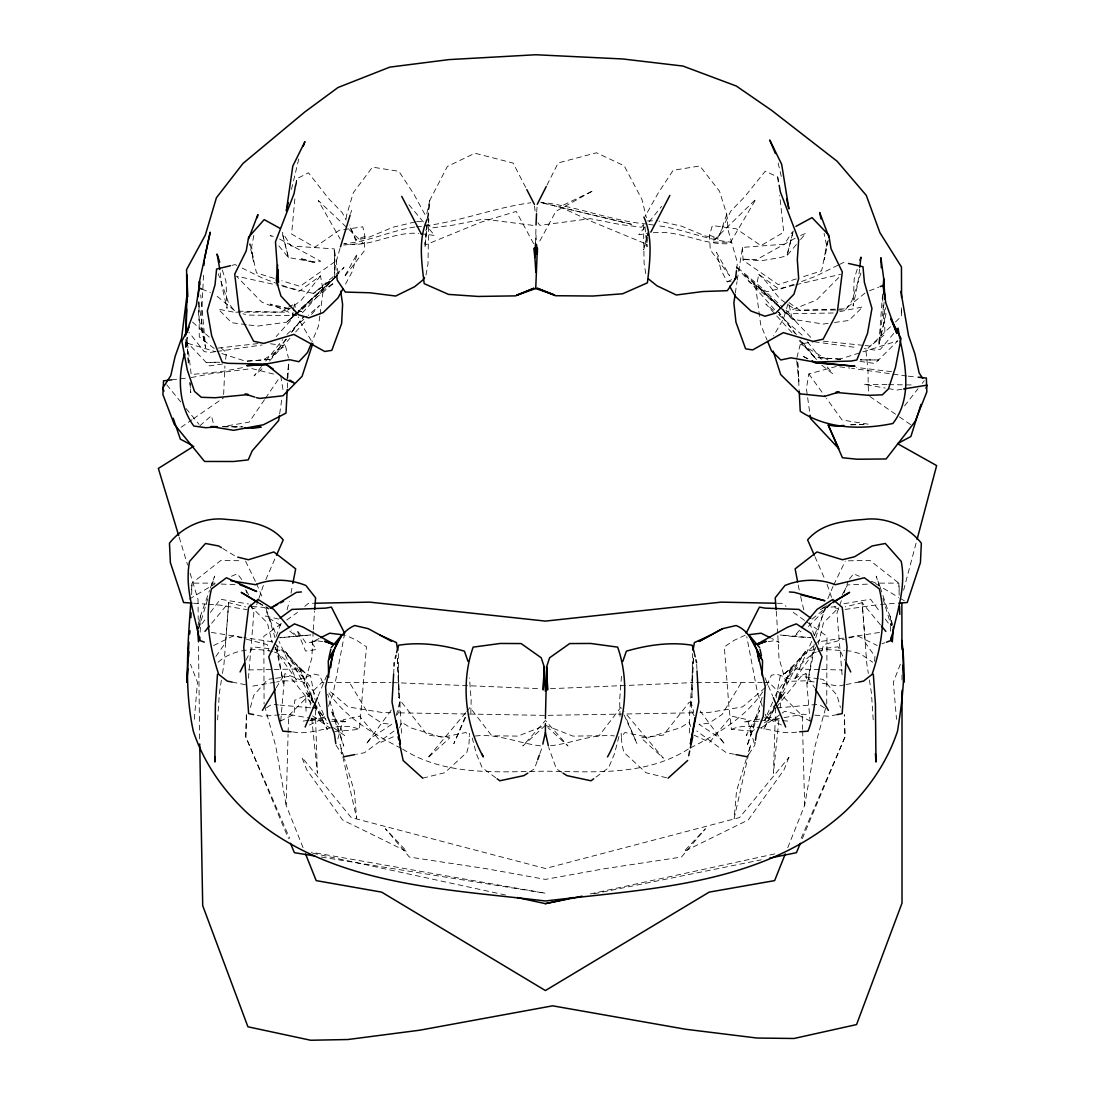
<?xml version="1.0" encoding="UTF-8"?>
<svg xmlns="http://www.w3.org/2000/svg" width="1095" height="1095" viewBox="0 0 1095 1095"><rect width="100%" height="100%" fill="white"/><g stroke="black" fill="none" stroke-linecap="round" stroke-linejoin="round"><path stroke-width="0.75" stroke-dasharray="5 3.75" d="M338.15 273.298L334.262 248.88L334.769 277.254L334.262 248.88L291.01 246.005L282.373 232.345M826.725 704.058L826.999 636.25L806.769 621.946M428.692 221.833L428.706 219.109L425.202 215.003L413.814 194.02L398.908 171.313L372.464 167.152L353.357 192.624L346.444 215.66L345.774 222.189M535.537 242.994L536.016 226.651M643.518 224.981L644.079 263.046L645.858 274.298M689.316 733.048L689.631 714.816L693.573 655.371M223.654 394.501L224.899 365.963M185.931 339.217L185.712 347.58L185.644 339.272M470.836 713.215L471.165 700.17L469.495 678.01M303.041 847.667L286.151 805.318L288.067 734.334M288.122 732.651L288.574 715.747L321.834 682.39L390.942 682.568M198.879 301.7L198.428 316.975L205.627 347.526L200.741 294.911M191.639 594.653L191.995 583.142L220.957 560.339L242.447 560.832M775.575 707.89L773.44 773.207L779.106 717.964M246.526 715.131L245.8 736.949L288.478 838.606M693.436 658.766L691.93 697.761L692.492 653.537M246.348 714.583L245.8 736.949L289.669 838.305M203.519 275.256L201.138 325.475L205.627 347.526L198.346 299.934M313.184 631.404L311.815 658.122L304.656 683.212L301.768 681.323L284.714 680.803L276.652 681.98M313.266 629.734L314.566 611.256M393.639 674.191L394.049 665.993M294.856 198.879L291.585 234.043L314.785 247.237L339.286 230.265L362.801 226.816L364.95 236.438L364.197 251.042L344.145 277.186L357.162 253.753L352.576 271.026L344.46 286M287.328 387.863L287.78 379.445M287.875 377.761L288.669 362.596L287.15 378.446M187.382 337.506L186.013 346.992L187.026 337.246M191.584 589.89L191.995 583.142L215.085 583.115M200.152 632.253L200.549 625.697L205.49 619.086M217.604 719.935L219.383 692.998L221.436 679.954M422.711 778.148L444.734 772.755L466.798 752.498L468.852 744.928L469.687 733.294M882.597 294.131L878.765 345.076L885.869 314.47L885.472 307.681M199.742 625.697L200.494 616.006L209.515 590.492M334.783 731.474L359.42 729.379L366.469 646.844L356.696 640.356L345.678 635.182M536.659 212.17L537.262 204.3M248.428 678.284L253.848 613.132L249.496 600.662M194.294 719.292L197.483 682.267L190.462 664.213M280.731 720.962L284.864 673.617L299.373 679.461L314.087 674.109L319.494 675.273L323.956 685.333M621.467 676.354L619.647 700.17L620.057 716.472M427.132 224.311L424.915 247.579L426.735 227.911M296.102 185.479L296.718 178.786L308.462 172.805L328.418 198.318L342.174 212.567L346.088 220.109M874.522 661.339L874.973 656.48L865.242 642.642L862.148 602.661L845.162 606.876M780.146 707.918L781.693 692.861L775.657 705.112M427.132 224.899L425.914 236.328L425.695 229.868M427.844 218.357L429.76 200.399L447.349 166.467L474.915 153.218L513.144 163.073L526.791 189.586M225.638 359.269L226.378 352.576L218.849 345.801M287.232 378.446L289.19 360.967M427.721 217.796L429.76 200.399L426.106 216.865M736.661 269.11L737.414 262.718L728.257 230.593L726.738 214.278L719.538 191.283L699.842 165.961L673.138 170.314L658.15 193.131L645.16 216.262M859.575 268.932L858.001 282.373L853.156 306.039L854.168 279.02L857.563 268.097M884.144 302.357L878.765 345.076L883.774 322.984L882.515 294.541M319.836 315.99L318.508 326.064L312.048 341.64M320.055 314.306L323.148 290.791L320.506 275.872L299.127 291.243L280.169 284.645M748.843 754.209L754.784 745.161L755.263 741.876M279.663 413.8L281.853 398.758M735.32 293.104L737.003 281.661M737.236 280.019L742.506 247.388L784.362 244.212L792.383 231.853M198.51 628.694L200.494 616.006L197.401 626.86M222.477 673.425L224.023 663.638L228.677 602.661L245.663 606.876M836.347 366.455L808.849 373.956L806.385 388.492L809.848 413.54M293.036 312.39L291.9 319.083L276.145 336.562M293.323 310.72L294.459 304.027L288.601 307.134M814.187 644.408L807.467 683.389L813.831 651.881L815.816 647.556M787.77 847.667L804.674 805.318L815.022 746.297L826.273 705.673M425.996 275.091L428.008 263.827L428.706 219.109M295.527 185.411L296.718 178.786M793.889 284.317L779.339 289.491L758.712 274.284L755.988 289.217L760.642 324.462L767.02 339.984M776.15 697.857L780.146 676.286L791.083 668.963L805.523 651.415L815.789 649.431M647.816 237.971L646.639 244.185L592.299 221.765L559.778 206.818L593.463 190.544L555.932 211.267L538.398 243.61M344.692 633.307L333.154 693.655L328.486 706.289M253.835 235.452L251.658 246.717L253.575 261.91L249.605 244.007M290.983 593.175L292.543 585.072M185.876 347.567L187.19 340.86L191.214 374.545L221.587 371.561L246.06 366.989M827.478 241.598L821.62 270.835L800.91 277.446M828.244 240.27L824.343 259.83L826.438 244.623L824.07 233.372M815.761 637.769L824.822 608.259M291.475 189.408L298.949 158.227M818.198 644.38L823.426 622.973L838.811 607.547M646.94 236.725L643.696 249.838L647.268 237.026M396.267 715.514L400.209 699.951L398.881 711.832L395.87 717.074M796.9 357.6L800.418 343.898L812.942 342.01M618.949 736.483L614.473 753.784L608.628 767.759L593.723 778.764M903.594 590.26L916.638 541.053M821.784 651.183L823.536 644.64L844.45 639.165M814.16 681.98L806.098 680.803L789.057 681.323L786.169 683.212L787.935 676.778L807.343 658.191L813.38 653.099L816.405 652.045M287.027 609.874L289.409 601.278M250.385 707.466L253.835 695.188L267.727 679.393L273.996 678.53M337.862 738.796L343.378 719.675L359.502 716.075L381.156 742.273L395.692 735.689M339.998 248.442L335.44 264.182L336.521 273.764M731.077 281.196L727.162 281.853L720.893 269.685L716.486 252.439L729.64 275.789L710.231 249.783L709.574 235.179L712.366 225.543L736.333 228.814L760.929 245.608L783.746 232.249L779.722 195.444M276.104 636.551L281.21 622.713M787.989 303.849L783.623 318.508L773.535 335.919M198.742 628.694L207.858 598.445M211.705 585.702L214.579 576.148L210.076 588.905M746.338 758.89L736.524 791.069L734.115 818.636L750.759 744.408L746.831 757.288M762.147 697.392L747.023 746.133L759.684 710.381L746.174 735.484L757.384 727.682M350.633 213.498L351.632 210.322M827.834 598.732L832.953 586.509M860.944 272.97L851.787 301.098L845.34 309.967L837.141 310.022M726.738 214.278L718.211 239.093L704.468 235.712L681.637 226.186L658.93 221.067M258.338 600.005L255.628 607.848L252.042 608.888M258.885 598.445L263.758 584.319M841.33 600.662L836.963 613.132L842.384 678.284M844.04 592.86L847.859 581.951M537.152 761.244L534.415 768.882L529.145 772.262M539.89 753.593L542.08 747.488L540.273 745.777C518.4 743.382 497.226 733.061 474.915 736.086M399.524 727.942L401.632 722.221L410.474 727.792L442.134 737.359L465.909 732.487L469.454 736.675M311.5 718.471L324.394 717.348L325.557 714.186M900.364 664.213L893.328 682.267L896.518 719.292M318.111 696.16L327.172 674.575M802.334 838.606L845.011 736.949L844.464 714.583M465.074 717.266L453.809 743.71L466.662 715.035M801.157 838.305L845.011 736.949L844.286 715.131M265.784 579.72L275.844 556.712M772.632 702.114L764.584 720.346L774.548 706.686M775.315 696.037L777.327 691.479L805.523 651.415L796.64 665.705L775.876 705.837M766.856 685.333L771.332 675.273L776.725 674.109L791.439 679.461L805.947 673.617L814.598 687.756M811.723 641.369L794.409 679.79L810.204 657.452L815.665 647.323M814.488 635.223L826.082 607.438L838.852 606.479M833.678 585.004L845.258 561.119M774.89 706.645L763.571 729.626L775.109 707.329M246.005 660.148L252.712 646.858L273.476 649.13M546.994 185.082L558.217 162.909L596.515 152.78L624.218 165.824L642.012 199.618L646.392 217.713M842.151 594.941L847.557 584.881L867.993 584.128M740.904 683.184L722.207 714.351L708.862 723.275L699.021 724.315L719.798 737.975L724.671 744.162L699.527 710.107M276.227 687.756L284.864 673.617M643.285 224.612L641.533 227.24L620.235 224.53L590.232 218.671L539.808 225.337L537.919 222.696M264.456 399.73L249.112 422.177L223.079 426.502M265.414 398.32L278.828 378.678M762.777 691.807C745.175 717.786 717.157 734.225 689.768 748.268M215.852 656.48L225.584 642.642L228.677 602.661L210.35 624.889M775.534 705.317L785.498 691.657L777.368 701.813M391.285 710.107L366.141 744.162L371.013 737.975L391.791 724.315L381.95 723.275L368.604 714.351L349.921 683.184M210.418 612.461L220.287 599.239L248.456 603.988M286.356 339.272L270.164 359.352L243.856 361.405M291.544 332.524L304.013 316.318L291.297 332.442M849.419 579.077L853.47 573.807L859.397 576.285M904.552 405.916L918.048 388.67M922.195 383.359L924.276 380.704M286.014 339.163L270.164 359.352L244.034 361.35M261.527 366.483L254.108 375.859L263.84 367.236M265.77 361.117L282.715 339.669M776.355 703.072L772.29 708.15L775.438 708.013M644.955 226.993L638.7 234.741L646.816 233.646M649.116 221.833L661.613 206.353M270.479 343.775L285.439 345.774L261.418 361.063M465.69 712.749L427.474 758.178L449.84 737.825L427.392 735.073L401.66 702.292L398.881 702.292M466.785 711.435L470.042 707.493L491.764 735.772L517.839 736.114L545.406 725.342L572.972 736.114L599.047 735.772L620.769 707.493L624.04 711.435M893.698 333.469L880.544 349.195L874.289 350.003L864.297 348.634M796.38 244.513L786.949 255.71L779.613 257.695L760.669 260.815L742.027 259.132L756.426 259.693L798.241 236.534M800.568 239.531L805.81 233.303L799.747 235.89M799.514 630.159L794.012 636.66L779.941 634.936L811.025 637.701L794.012 636.66L801.061 631.117M666.54 777.765L646.077 772.755L624.013 752.498L621.96 744.928L621.358 736.675L624.916 732.487L648.678 737.359L680.351 727.792L689.179 722.221L691.287 727.942M320.506 275.872L301.043 300.523L292.995 306.326M269.507 360.953L289.929 338.314M295.609 332.018L306.956 319.439M311.5 314.416L319.439 305.614L308.215 315.292M302.371 312.828L334.769 277.555M335.919 276.296L344.022 267.467L313.498 293.433L280.183 285.781M838.77 277.5L816.569 299.975L779.366 314.867M808.384 626.449L833.446 601.47M890.55 326.707L865.912 350.249L867.979 370.302L868.458 395.514M895.477 321.985L901.623 316.099L901.596 307.627M819.58 640.082L784.964 673.384L791.083 668.963L820.114 669.538M765.254 714.186L766.432 717.348L774.411 709.793L801.143 676.327L818.389 678.749M294.856 315.278L286.603 322.19L257.503 326.118L247.826 324.845M296.102 314.114L323.408 288.615L298.88 310.994M286.958 334.303L306.97 316.373M337.671 275.215L298.374 311.295L335.152 277.391M297.648 312.116L286.603 322.19L334.303 282.729L316.564 294.35L297.991 311.089M545.406 725.342L522.808 745.982L545.406 720.551L568.004 745.982L547.924 727.641M296.759 312.198L293.049 315.552L249.619 315.114L243.035 313.882M199.824 425.832L211.376 415.744L213.429 423.573M765.118 687.728L742.547 706.932L708.479 712.53L699.992 712.681M304.766 606.384L308.393 603.372L313.498 603.263M812.12 619.113L832.2 602.496M865.036 293.077L845.504 308.858L837.045 309.118M285.672 308.694L281.333 312.143L235.206 311.076L214.784 294.404M329.308 281.511L313.498 293.433L335.289 277.008M394.008 731.008L364.484 752.717L356.477 754.277M291.653 307.298L284.946 312.143L235.439 312.185L228.718 303.37L218.247 273.75M281.347 623.849L263.813 636.25L264.087 704.058M286.739 620.044L297.539 612.406M334.837 261.787L300.003 286.329L281.826 280.744M761.258 727.792L780.844 713.995M782.159 713.078L784.773 711.23L796.667 714.296L810.738 721.263M764.392 722.796L767.198 720.852L772.81 719.812L780.899 720.51M181.113 427.283L192.077 419.686M193.445 418.742L223.572 397.868M218.097 662.242C232.605 649.048 254.82 647.638 272.901 651.511M266.468 707.781L271.888 704.304L278.376 704.92M832.227 602.921L820.128 609.847M189.298 599.102L214.962 583.84M822.359 608.218L832.665 602.455M688.331 749.021C645.626 776.245 593.668 771.824 545.406 771.181C497.144 771.824 445.186 776.245 402.495 749.021M322.642 641.684L316.688 640.712L306.271 643.449L296.896 629.981L305.532 651.046L316.236 649.581L311.692 642.231L319.192 638.467M727.162 281.853L734.061 278.404M280.074 721.263L294.144 714.296L294.747 700.307L305.697 695.517L306.052 711.23M838.031 265.195L815.186 276.433L799.706 282.236M839.454 264.497L843.739 262.389L846.941 263.101M213.607 645.53L233.44 635.798L241.53 637.906M309.379 724.999L320.643 719.661L325.379 720.332M745.134 635.182L734.115 640.356L724.342 646.844L728.846 705.769L731.392 729.379L754.496 731.337M231.415 576.285L237.355 573.807L242.419 580.391M869.416 290.818L878.642 287.191M364.95 236.438L356.245 239.709L349.209 226.131M881.858 643.833L884.952 642.697M817.91 651.511L823.974 649.417L844.45 650.676M837.894 359.749L897.722 340.86L875.042 363.472L858.631 361.254M796.38 278.869L778.23 284.59L743.053 260.295L742.506 247.388M311.692 642.231L316.688 640.712M731.392 729.379C753.593 719.757 775.52 736.524 798.05 731.871M759.738 719.087L743.491 721.906L759.122 721.222M849.296 637.906L857.385 635.798L877.204 645.53M232.044 265.346L235.138 264.593L239.34 266.674M794.354 285.083L766.486 291.79L735.58 266.044L774.877 309.858M795.983 284.686L840.604 274.325M415.019 221.956L392.886 227.24L369.754 236.931L355.601 240.421L349.866 224.94M590.287 893.917L778.148 853.183M839.81 311.637L862.819 306.874L848.871 320.465L834.486 322.491M593.942 893.794L761.285 859.821M844.546 684.881L838.209 686.141L820.62 682.91M846.12 684.567L858.795 682.048M817.349 649.13L838.099 646.858L844.806 660.148M837.141 714.597L828.778 716.253L811.121 714.843M191.228 377.556L209.679 373.956L251.877 368.591L274.325 374.257M550.539 745.777C571.932 743.409 592.573 733.582 614.377 735.895M784.075 717.622L803.1 714.214L809.52 714.72M843.916 603.728L870.525 599.239L880.394 612.461M845.189 609.436L878.861 604.549M768.184 641.684L774.124 640.712L779.12 642.231L771.633 638.467M901.91 389.259L896.887 390.08L886.909 388.355M414.813 227.007L411.487 227.555C388.492 231.675 367.277 242.036 343.871 243.651C370.192 248.278 392.954 231.209 418.783 233.413M416.47 226.747C455.643 223.572 492.107 207.858 530.883 202.767M879.422 632.445L845.367 637.81M843.711 638.07L818.471 641.793M308.325 720.346L303.452 721.057L308.311 720.647M309.94 720.113L326.159 717.745M275.037 682.212L252.603 686.141L249.441 685.511M215.277 351.7L210.254 352.426L204.231 351.659L188.805 332.113M216.947 351.468L262.116 344.98M222.559 364.019L209.46 365.894L188.162 343.447L215.496 351.673M760.696 720.989L770.168 719.661L781.433 724.999M828.094 323.381L823.289 324.052L792.356 319.247L758.397 287.027L781.146 307.709M275.557 678.311L289.669 676.327L316.4 709.793L324.394 717.348M653.304 232.77C679.625 229.69 703.195 245.526 729.735 243.624L756.07 198.962L712.024 242.077L731.925 242.241C706.302 239.997 682.637 228.814 657.151 225.611M171.655 379.869L187.97 377.939M257.914 343.584L215.92 348.306M848.365 560.832L869.854 560.339L898.817 583.142L899.228 589.89M279.786 637.701L310.87 634.936L279.855 637.742M309.926 720.51L318.002 719.812L323.627 720.852L327.829 723.768M343.57 245.034L363.54 243.35L318.275 200.549L340.189 239.093M850.637 424.887L863.887 424.395M279.69 714.843L262.034 716.253L255.34 714.926M281.292 714.72L287.711 714.214L309.912 718.183M880.531 604.426L897.216 603.222M251.959 606.479L264.744 607.438L276.323 635.223M776.998 707.945L818.923 704.304L824.357 707.781M550.498 688.687L693.135 682.596M835.348 309.173L799.788 310.268L788.468 302.22L791.767 317.276L811.696 338.355M647.583 220.957L657.301 220.697M850.87 424.573L864.023 424.395M248.51 669.962L272.409 669.497M274.12 669.469L299.729 668.963L310.665 676.286L314.977 699.527M833.24 312.992L789.81 313.745L783.746 308.201M693.19 712.804L545.406 715.391L397.622 712.804M219.246 362.212L206.134 362.418L219.356 362.267M835.499 310.036L796.161 310.282L786.621 303.575M696.502 682.582L762.243 682.404M763.927 682.404L768.991 682.39L802.238 715.747L802.608 729.27M691.944 702.292L689.152 702.292L663.419 735.073L640.972 737.825L663.337 758.178L625.122 712.749M223.777 426.721L243.035 426.886M222.312 426.721L242.118 426.886M392.626 682.582L540.314 688.687M860.314 359.885L878.573 359.968L860.369 359.817M886.977 384.619L863.626 384.318L885.239 388.068M888.647 384.646L913.682 384.975M390.819 712.681L382.333 712.53L348.278 706.932L328.213 689.864M777.327 603.263L782.432 603.372L786.046 606.384M821.811 669.565L842.301 669.962M416.606 221.573L424.162 221.737M221.245 584.073L236.972 584.648M310.665 707.794L280.005 705.084M312.239 707.863L318.522 708.15L316.496 705.618M891.563 371.67L856.619 367.455M846.093 650.786L851.034 651.087L860.383 653.811L872.715 662.242M292.762 731.871C315.292 736.524 337.219 719.757 359.42 729.379M840.563 359.174L814.447 357.367L798.625 339.984M840.604 359.228L814.447 357.367L800.034 340.093M193.596 603.222L206.941 604.194M208.611 604.317L220.287 605.152L247.046 609.682M233.591 426.763L236.766 427.009M782.514 720.647L787.36 721.057L782.501 720.346M766.432 717.348L779.312 718.471M906.646 376.009L851.499 368.29M908.289 376.174L916.501 377.022M823.289 341.161L863.476 345.39M865.173 345.568L870.265 346.102L884.897 334.44L884.445 308.817M532.923 225.365L483.374 219.068L453.001 225.146L431.074 228.006L428.213 224.092M839.714 366.866L849.816 368.084M420.37 233.618L434.633 235.48L427.146 226.501M246.211 324.626L231.688 322.724L218.357 309.214L236.452 312.636M814.338 341.804L857.631 347.731M819.963 678.955L823.098 679.393L836.977 695.188L840.44 707.466M272.34 641.793L243.802 637.564M331.689 721.222L347.32 721.906L331.073 719.087M764.652 717.745L780.872 720.113M647.008 224.064C610.709 220.82 576.778 206.079 540.574 202.219M648.692 224.324L655.453 225.351M242.159 637.304L211.39 632.445M321.341 857.043L545.406 893.246L311.226 852.17M868.157 424.162L842.096 420.015L826.451 398.334M288.943 309.036L269.616 305.286L261.609 302.001L236.452 276.159L278.513 285.398M298.606 310.912L301.823 311.541L298.661 310.788M734.334 754.277L726.327 752.717L696.803 731.008M275.023 649.431L285.302 651.415L299.729 668.963L305.847 673.384L271.231 640.082M232.03 682.048L247.853 685.196M312.677 853.183L505.507 894.998M278.691 619.113L265.442 616.006L282.442 626.449M289.148 308.557L270.109 304.081L298.908 316.606M246.361 639.165L267.276 644.64L269.041 651.183M838.77 608.888L835.198 607.848L832.474 600.005M221.929 353.603L246.101 361.364M274.243 278.417L256.463 272.901L250.043 243.706M278.705 284.139L263.211 278.445L240.749 267.372M274.407 652.045L277.446 653.099L283.468 658.191L302.877 676.778L304.656 683.212M273.298 236.534L270.15 235.261L273.367 239.189M279.608 239.066L320.753 261.281L312.855 262.198L299.743 258.379L315.647 262.444L288.396 257.53L277.665 244.431M709.574 235.179L717.458 238.395L730.776 211.157L744.655 196.799L765.268 171.148L777.724 177.034L778.887 183.645M201.808 289.066L210.459 292.625M871.278 581.253L875.726 583.115L898.817 583.142L899.282 597.952M693.669 735.019L709.656 742.273L731.309 716.075L747.447 719.675L754.784 745.161M401.044 748.268C374.12 734.444 346.595 718.361 328.938 693.08M258.146 602.455L268.453 608.218M828.025 360.036L800.418 343.898M875.863 583.84L898.666 597.405M900.09 598.253L904.374 600.799M258.584 602.921L268.727 609.094M222.75 548.472L236.233 556.766M561.68 772.262L556.397 768.882L548.732 747.488M869.854 396.486L897.955 415.895M899.365 416.866L910.602 424.627M333.427 727.682L344.638 735.484L331.142 710.381L343.789 746.133L327.651 694.134M785.252 302.617L779.804 298.784L765.337 280.744L758.712 274.284M312.581 715.829L329.554 727.792M793.286 612.406L805.427 620.988M495.748 777.765L482.183 767.759L476.339 753.784L472.274 738.057M214.223 348.484L199.29 336.945L198.948 302.781M821.784 365.21L832.734 373.751L826.396 365.757M289.751 631.117L296.813 636.66L291.297 630.159M773.549 310.391L765.843 303.986L791.836 332.538M778.682 314.648L802.142 335.097M778.34 306.217L748.802 281.223L766.76 292.707L782.528 307.093M779.626 307.298L795.052 320.342L782.405 308.858M192.542 322.081L211.335 339.026M781.009 308.311L743.313 273.736L754.989 283.441L778.819 306.107M782.254 309.474L784.773 311.774L780.01 307.243M249.646 605.179L267.385 622.973L272.217 642.738M816.541 359.612L801.759 341.312M408.941 204.697L426.064 225.214M880.462 624.889L862.148 602.661L866.788 663.638L868.335 673.425M166.727 384.783L180.716 401.933M186.109 408.531L199.03 424.354M315.483 704.345L305.327 691.657L313.279 702.593M807.412 341.763L822.181 360.433M796.476 334.632L778.504 311.897L794.902 333.386M885.321 619.086L890.262 625.697L890.659 632.253M314.279 703.948L326.228 720.346M808.849 373.956L825.466 396.979M336.028 745.161L341.969 754.209M311.158 340.504L299.277 320.274L298.305 317.03M694.189 715.76L691.93 711.832L690.616 699.951L693.765 712.407M533.621 243.637L516.197 211.417L481.02 222.162L425.216 244.993L424.148 240.339M275.146 647.323L280.607 657.452L296.403 679.79L279.102 641.369M246.348 590.629L248.674 594.941M313.403 702.867L294.185 665.705L285.302 651.415L313.485 691.479L315.497 696.037M314.169 704.359L327.241 729.626L314.416 703.579M313.649 702.046L309.118 692.861L310.679 707.918M245.554 561.119L255.696 582.02M256.408 583.512L262.992 598.732M809.602 622.713L814.721 636.551M274.996 647.556L276.98 651.881L283.359 683.389L276.638 644.408M624.15 715.035L637.003 743.71L625.738 717.266M318.18 702.114L325.557 718.826M814.967 556.712L825.028 579.72M764.94 677.668L772.714 696.16M762.325 706.289L757.658 693.655L746.763 636.66M879.613 585.716L876.233 576.148L879.107 585.702M880.175 587.303L893.424 626.86M245.677 589.753L246.772 592.86M827.053 584.319L831.94 598.445M222.312 270.082L225.994 281.305L227.035 308.325L221.601 284.686L220.027 271.259M266.003 608.259L275.05 637.769M343.981 757.288L340.052 744.408L356.696 818.636L354.287 791.069L344.473 758.89M179.169 537.18L187.601 565.006M190.078 573.191L198.003 599.376L198.222 619.784M882.953 598.445L891.111 625.505M294.459 304.027L295.417 307.271M786.169 683.212L778.997 658.122L777.806 634.744M264.538 705.673L275.789 746.297L286.151 805.318M803.785 609.874L799.843 593.175M285.439 345.774L288.437 357.928M778.148 163.046L781.611 177.787M798.269 585.072L799.528 591.546M398.32 653.537L398.881 697.761L397.252 655.371M280.744 375.872L283.085 390.395M869.375 679.954L871.428 692.998L873.208 719.935M891.809 625.519L890.331 616.006L891.07 625.697M777.724 177.034L778.449 183.727M796.681 360.707L798.898 381.347L797.653 360.748L799.117 389.382M644.955 226.939L647.063 246.772L646.173 235.521M534.538 205.887L535.209 212.184M311.705 717.964L317.372 773.207L315.25 707.89M805.947 673.617L810.081 720.962M188.299 362.719L186.629 338.547L188.696 365.593M189.941 382.675L190.763 392.653L189.983 382.511M776.259 611.256L777.71 633.074M621.139 733.294L621.358 736.675M397.471 658.67L401.495 733.048M535.961 234.905L536.482 242.981M696.694 664.35L696.94 669.278M901.377 307.873L901.623 316.099M802.649 730.954L804.674 805.318M199.646 738.865L198.482 643.6M901.993 675.054L902.006 680.159M793.273 231.018L786.949 255.71L793.273 231.018M779.188 695.612L777.902 700.499L792.178 666.088L779.188 695.612M788.906 757.343L784.088 769.703L748.255 819.95L683.923 851.554L705.399 828.764L681.46 857.056L604.289 868.746L545.406 879.394L486.522 868.746L409.352 857.056L385.413 828.764L406.902 851.554L342.557 819.95L306.723 769.703L301.905 757.343L351.208 817.541L545.406 868.499L739.604 817.541L788.906 757.343M631.377 224.256L540.67 202.52L631.377 224.256M807.781 358.736L801.937 355.711L807.809 358.818M311.623 695.612L298.634 666.088L312.91 700.499L311.623 695.612M288.396 257.53L282.277 232.879L288.396 257.53"/><path stroke-width="1.5" d="M536.016 224.995L536.536 213.744M427.146 219.301C418.139 239.435 421.671 262.417 424.189 283.646L448.526 294.404L478.145 296.444L515.608 295.869L533.922 288.218L516.717 295.185L535.729 288.532L537.385 247.963L537.412 252.74M186.054 334.194L186.697 309.077M186.875 302.371L186.602 269.562L205.312 235.124L216.427 197.743L242.981 163.456L304.643 112.101L338.04 87.49L389.806 67.123L449.059 59.595L535.866 54.75L622.754 58.966L682.951 66.056L736.333 86.04L771.674 110.39L837.169 161.293L866.282 195.375L879.915 232.674L901.459 266.961L901.568 297.47M762.175 675.656L762.558 660.791C755.235 648.021 751.115 631.445 736.1 625.519L722.577 628.667L699.253 641.355L722.577 628.667M199.235 289.819L199.482 281.347L210.199 232.208L204.587 258.543M190.913 617.676L191.064 612.748M203.998 265.223L204.231 260.199M393.639 674.191L392.024 702.114L400.4 743.943L396.294 721.03M394.049 665.993L394.214 662.708M545.406 718.566L546.679 666.923L547.582 689.946L546.624 666.787L549.58 657.794L569.701 643.559L590.561 643.463L617.662 647.131C630.09 682.541 625.71 724.247 607.506 756.919M287.246 389.56L285.987 413.143L263.416 424.764L233.55 430.321L214.182 427.091L205.846 427.721L193.829 426.051C178.731 405.506 177.363 377.392 184.617 353.534M535.537 242.994L534.743 257.544L534.278 247.976L535.866 272.409M190.763 603.4C187.642 646.023 184.22 688.878 193.281 731.077C203.519 762.229 222.586 789.509 246.211 812.011C327.501 885.554 442.353 888.634 545.406 900.993C648.459 888.634 763.311 885.554 844.601 812.011C868.226 789.509 887.292 762.229 897.53 731.077C902.239 701.087 906.318 670.756 901.746 640.466M204.3 642.135L199.66 640.438L199.851 637.167M187.792 668.675L186.916 682.322L188.915 642.094M188.559 656.726L188.887 651.621M215.167 757.001L214.839 762.052L215.4 703.989L217.481 674.274M893.424 626.86L892.315 641.875L891.823 635.401M314.689 609.573L315.593 597.788L305.847 585.469C289.737 579.009 271.765 578.352 255.518 584.703L230.881 580.72M883.241 285.644L883.747 278.855L880.886 257.736L881.338 267.769M277.596 264.716L276.323 280.553L280.95 296.074L298.593 314.812L308.776 317.892L323.189 312.554L337.972 297.977L342.844 288.998M198.236 296.594L199.482 281.347L199.796 284.741M189.681 633.978L189.996 630.734M694.764 720.934L695.106 717.745L690.411 743.943L698.788 702.114L697.009 670.906M736.47 270.711L735.525 278.691L727.313 290.681L702.73 291.544L676.34 295.007L657 285.809L648.541 279.006M859.767 267.248L860.944 257.174L859.986 260.295M647.706 235.425L648.007 233.002M884.555 299.072L883.747 278.855L884.965 299.209M755.495 740.22L756.44 733.623L763.256 716.294L765.213 686.62L756.878 649.65L758.917 661.038M279.417 415.47L278.677 420.494L252.206 450.839L248.223 459.9L233.577 461.501L204.56 461.46L174.256 424.23L162.922 394.679L163.497 380.827L171.655 379.869M735.073 294.747L733.869 302.918L735.949 322.163L745.613 348.84L752.676 349.921L783.336 332.634L813.106 341.407L823.153 339.176L837.333 312.308L842.315 271.93L831.05 248.757L828.778 235.096L812.025 217.618L795.942 226.364M396.582 652.565L398.676 645.229C420.672 641.697 443.201 645.023 464.444 651.169L468.03 661.407M693.039 650.403L694.408 642.56L710.587 635.196M330.745 667.553C332.196 651.142 338.355 632.527 354.712 625.519L368.235 628.667L391.558 641.355M295.527 185.411L294.035 193.692L275.475 241.817L278.417 282.373L278.062 269.562M257.257 217.754L257.886 214.538L248.51 239.121M292.858 583.443L295.677 568.852L273.86 551.935L248.387 559.737L237.752 557.136M184.562 354.274L183.905 357.627L184.521 354.588M886.512 642.135L891.166 640.438C895.984 614.186 906.537 588.535 901.24 561.407L885.321 543.476L872.099 545.981L854.579 556.766L842.425 559.737L816.966 551.935L795.134 568.852L797.639 581.828M688.673 755.755L689.686 751.019M690.37 747.858L692.724 736.812M328.993 657.493L330.813 649.225M542.819 744.148L545.406 732.5L545.406 723.672M288.313 202.534L286.356 210.746L292.789 166.084L304.889 141.693L303.274 146.21M395.281 658.273L396.007 655.316M917.076 539.411L936.649 465.594L897.503 443.653L910.889 436.508L920.977 404.411M340.463 246.868L350.126 215.085M926.014 388.355L927.027 385.139L903.58 388.985M312.855 343.392L302.069 376.351L282.975 395.774L259.761 398.416L256.531 397.663M622.795 661.407L626.381 651.169C647.61 645.023 670.14 641.697 692.136 645.229L694.244 652.565M537.7 759.711L539.342 755.126M785.266 853.949L774.63 880.613L709.177 892.124L545.406 990.551L381.635 892.124L316.181 880.613L305.546 853.949M311.404 343.187L307.517 352.535L298.894 361.72L289.422 359.653L265.715 364.087L228.171 363.335L222.271 362.322L211.705 335.891L207.311 310.87L215.031 284.81L216.591 269.083L230.498 265.715M305.149 726.998L317.454 697.707M800.363 843.301L796.435 852.69L769.648 858.124M276.515 555.179L283.222 539.89C269 523.259 247.073 520.919 226.46 519.413C205.107 516.607 182.687 526.38 169.465 543.202L170.382 562.584L183.59 602.51L191.94 603.112M187.943 330.088L185.11 335.946L196.306 305.532L198.92 287.875L201.808 289.066M746.119 633.307L759.424 607.109L765.063 608.122L798.926 609.409L810.793 618.141M240.051 671.96L244.513 663.105M537.262 204.3L546.241 186.561M189.216 326.967L181.866 341.202L187.286 369.959L194.486 391.38L201.357 397.307L215.25 397.731L248.278 394.556L245.184 393.83M650.854 232.099L669.853 195.403M329.02 659.354L342.01 634.826L331.169 647.569M424.559 277.459L423.108 279.827L414.663 286.698L395.706 296.033L369.699 292.762L345.322 292.078L337.233 280.142L336.699 275.351M262.403 710.395L275.351 689.179M204.957 631.418L209.268 626.189M895.888 330.841L898.078 328.213L899.734 338.259M801.718 627.558L817.144 609.354L832.789 599.444L842.233 607.41L847.051 647.118L842.164 713.598L837.141 714.597M668.114 778.148L687.674 760.491M734.594 279.006L736.812 277.035M593.723 778.764L591.013 780.776L566.95 775.63L562.994 773.097M280.019 618.141L291.886 609.409L325.749 608.122L331.402 607.109L344.692 633.307M527.817 773.097L523.862 775.63L499.813 780.776L497.103 778.764M193.747 446.212L158.351 468.427L178.677 535.537M833.678 602.031L849.624 592.34L833.966 601.675M756.782 644.312L787.551 627.216L796.325 623.876L810.957 633.375L822.071 656.918C814.475 681.104 817.554 707.972 807.946 731.214L799.706 731.761M277.651 604.413L270.219 608.314L296.444 592.354L301.44 591.957M280.621 602.866L283.591 601.306M320.684 637.714L329.677 633.197L344.076 634.99M880.175 286.589L883.254 285.384L885.841 303.014L896.819 333.345L890.782 318.782M758.082 644.243L762.229 642.669M758.575 644.134L766.308 641.287L755.591 644.271M837.552 392.462L824.549 396.363L800.404 393.899L780.708 374.599L773.179 351.125M839.044 391.668L835.759 392.421L868.499 395.35L882.337 394.83L888.483 388.848L895.45 367.372L901.007 338.574L890.947 318.837M517.141 897.517L545.406 903.649L573.67 897.517M545.406 903.649L582.225 896.175M858.795 682.048L863.544 681.104L872.085 674.383C881.311 646.994 886.416 617.347 879.299 588.891L864.366 577.763L835.293 584.703C819.046 578.352 801.075 579.009 784.964 585.469L775.219 597.788L776.122 609.573M343.679 756.782L354.876 754.592M256.011 427.091L260.884 427.173L252.644 428.296L244.705 427.652M748.337 634.785L761.135 633.197L770.127 637.714M843.848 425.462L835.375 426.174L828.231 425.106L842.425 457.737L857.262 459.229L886.101 458.969L915.078 421.534L926.835 391.9L926.356 378.049L918.144 377.2M898.885 603.112L907.221 602.51L920.43 562.584L921.347 543.202C908.125 526.38 885.704 516.607 864.352 519.413C843.739 520.919 821.811 523.259 807.604 539.89L814.297 555.179M315.196 603.236L369.645 602.127L545.406 621.098L721.167 602.127L775.616 603.236M214.25 426.708L217.426 426.708L211.048 426.502M257.476 427.118L260.884 427.173M291.119 731.761L282.88 731.214C273.257 707.972 276.337 681.104 268.74 656.918L279.855 633.375L294.487 623.876L303.26 627.216L334.03 644.312M789.385 591.957L794.368 592.354L824.863 600.744L800.678 594.749M314.607 855.948L294.391 852.69L290.449 843.301M735.936 754.592L747.146 756.782M253.67 714.597L248.647 713.598L243.761 647.118L248.579 607.41L258.023 599.444L273.668 609.354L289.094 627.558M232.03 682.048L227.281 681.104L218.726 674.383C209.501 646.994 204.409 617.347 211.513 588.891L226.446 577.763L256.723 591.478L239.914 584.744M848.543 263.471L862.969 266.728L864.407 282.442L871.962 308.448L867.486 333.51L856.81 360.009L850.924 361.063L814.694 362.089L791.069 357.819L780.776 359.968L771.482 350.852L767.663 341.531M335.221 644.271L324.503 641.287L332.237 644.134M246.909 394.611L254.916 397.143M535.729 288.532L554.713 295.048L537.248 288.204L555.452 295.718L592.97 296.033L622.631 293.775L647.419 282.838C649.91 261.048 653.126 237.656 643.901 217.015M328.582 642.669L332.729 644.243M380.225 635.196L396.404 642.56L397.772 650.403M812.161 360.994L815.077 362.513L854.949 366.223L815.132 362.691L812.203 361.145M192.268 445.432L180.36 439.163L173.229 418.345M279.786 228.239L264.196 219.616L248.62 237.218L246.224 250.878L234.713 274.147L239.531 314.484L253.616 341.257L263.799 343.406L293.857 334.413L324.736 351.481L331.826 350.345L341.626 323.6L342.598 304.342L340.723 291.27M256.846 601.675L241.187 592.34L257.133 602.031M221.409 547.637L218.713 545.981L205.49 543.476L189.572 561.407C184.288 588.535 194.828 614.186 199.66 640.438M273.298 369.097L266.4 364.512L246.991 365.634L266.4 364.512L284.755 379.089L294.007 382.853L289.86 380.102M422.711 778.148L403.152 760.491L399.442 743.122M759.643 647.569L748.802 634.826L761.791 659.354M881.543 626.189L885.855 631.418M922.661 378.391L919.17 372.984L914.886 353.822L908.521 335.617L900.87 291.407M815.46 689.179L828.422 710.395M729.653 286.26L735.484 296.54L750.951 310.994L765.035 316.236L775.78 313.074L793.943 294.213L798.666 278.65L797.311 259.666L798.693 239.914L780.352 191.912L779.188 185.301M401.728 196.375L421.424 234.234M526.791 189.586L534.374 204.313M846.298 663.105L850.76 671.96M481.978 754.031L483.319 756.919C465.101 724.247 460.721 682.541 473.149 647.131L500.264 643.463L521.111 643.559L541.231 657.794L544.201 666.787L543.229 689.946L544.147 666.923L545.406 691.356M828.231 425.106L838.852 448.704L810.546 418.55L810.081 415.21M773.357 697.707L785.662 726.998M775.37 153.492L769.758 140.009L781.666 164.305L788.906 208.912L786.607 199.085M828.901 237.013L819.676 212.498L821.031 218.918M163.908 391.134L162.813 387.931L170.752 375.708L175.09 356.518L181.565 338.273L187.094 294.007L185.616 334.276M219.698 262.075L217.07 254.067L219.835 269.589M694.449 653.838L695.174 656.795M695.886 659.751L696.612 662.708M545.406 732.5L548.362 745.818M760.012 649.225L761.463 655.837M398.087 736.812L398.772 739.96M900.049 339.943C906.208 367.468 911.574 399.442 892.863 423.505C861.669 429.842 827.587 429.308 800.24 411.268L799.199 391.066M335.795 743.519L334.372 733.623L327.556 716.294L325.598 686.62L333.934 649.65L328.267 660.791L328.678 677.299M883.254 285.384L883.884 293.624M197.401 626.86L198.496 641.875M873.331 674.274L875.425 703.989L875.973 762.052L875.425 753.62M902.8 665.267L903.909 682.322L902.814 648.952M536.591 244.596L537.221 254.3M890.96 637.167L891.166 640.438M186.821 274.653L187.806 296.677M899.543 606.165L899.803 614.391M199.728 743.97L202.712 905.674L247.922 1026.795L310.693 1040.25L347.84 1039.525L419.659 1030.217L552.66 1005.826L685.675 1029.259L757.083 1038.046L794.012 1038.484L856.564 1024.578L902.006 903.129L902.02 690.37M901.869 603.619L901.952 649.54"/></g></svg>
